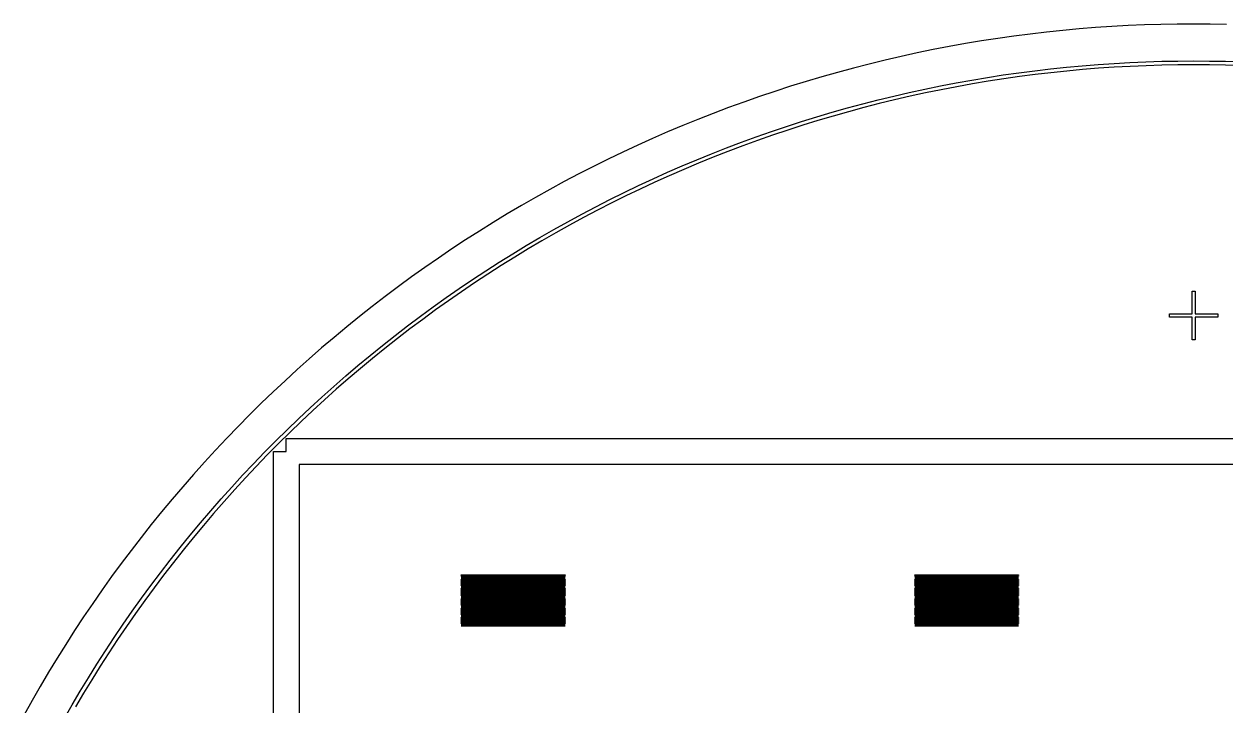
# Model space of a CAD drawing. Extents: x -17 to 84, y -19 to 84.
# Drawn here: x -12.87 to 33.5, y 57.43 to 83.75 of the extents above; entities that cross this region are included whole.
import ezdxf

# ---------------------------------------------------------------- set-up
doc = ezdxf.new("R2010")
doc.units = 0

msp = doc.modelspace()

# ---------------------------------------------------------------- linework, layer by layer
for p, q in [((27.2021, 83.502), (26.5736, 83.4362)), ((27.8315, 83.5601), (27.2021, 83.502)), ((28.4614, 83.6105), (27.8315, 83.5601)), ((29.092, 83.6531), (28.4614, 83.6105)), ((29.723, 83.688), (29.092, 83.6531)), ((30.3544, 83.7151), (29.723, 83.688)), ((30.9861, 83.7345), (30.3544, 83.7151)), ((31.618, 83.7461), (30.9861, 83.7345)), ((32.25, 83.75), (31.618, 83.7461)), ((32.882, 83.7461), (32.25, 83.75)), ((33.5139, 83.7345), (32.882, 83.7461)), ((23.4455, 82.9918), (22.8235, 82.8799)), ((24.0688, 83.096), (23.4455, 82.9918)), ((24.6934, 83.1926), (24.0688, 83.096)), ((25.3191, 83.2815), (24.6934, 83.1926)), ((25.9459, 83.3627), (25.3191, 83.2815)), ((26.5736, 83.4362), (25.9459, 83.3627)), ((21.5838, 82.6333), (20.9663, 82.4987)), ((22.2029, 82.7604), (21.5838, 82.6333)), ((22.8235, 82.8799), (22.2029, 82.7604)), ((19.7365, 82.2066), (19.1244, 82.0493)), ((20.3505, 82.3564), (19.7365, 82.2066)), ((20.9663, 82.4987), (20.3505, 82.3564)), ((26.7306, 82.0199), (27.3418, 82.0839)), ((27.3418, 82.0839), (27.9537, 82.1404)), ((27.9537, 82.1404), (28.5663, 82.1893)), ((28.5663, 82.1893), (29.1794, 82.2308)), ((29.1886, 82.081), (28.5773, 82.0397)), ((29.1794, 82.2308), (29.7929, 82.2647)), ((29.8003, 82.1149), (29.1886, 82.081)), ((29.7929, 82.2647), (30.4069, 82.2911)), ((30.4124, 82.1412), (29.8003, 82.1149)), ((30.4069, 82.2911), (31.0211, 82.3099)), ((31.0248, 82.16), (30.4124, 82.1412)), ((31.0211, 82.3099), (31.6355, 82.3212)), ((31.6373, 82.1712), (31.0248, 82.16)), ((31.6355, 82.3212), (32.25, 82.325)), ((32.25, 82.175), (31.6373, 82.1712)), ((32.25, 82.325), (32.8645, 82.3212)), ((32.8627, 82.1712), (32.25, 82.175)), ((33.4752, 82.16), (32.8627, 82.1712)), ((32.8645, 82.3212), (33.4789, 82.3099)), ((34.0876, 82.1412), (33.4752, 82.16)), ((33.4789, 82.3099), (34.0931, 82.2911)), ((17.9062, 81.7122), (17.3004, 81.5324)), ((18.5143, 81.8845), (17.9062, 81.7122)), ((19.1244, 82.0493), (18.5143, 81.8845)), ((23.6891, 81.5878), (24.2952, 81.6891)), ((24.2952, 81.6891), (24.9025, 81.783)), ((24.9245, 81.6346), (24.319, 81.541)), ((24.9025, 81.783), (25.5109, 81.8694)), ((25.5311, 81.7208), (24.9245, 81.6346)), ((25.5109, 81.8694), (26.1203, 81.9484)), ((26.1387, 81.7995), (25.5311, 81.7208)), ((26.1203, 81.9484), (26.7306, 82.0199)), ((26.7472, 81.8708), (26.1387, 81.7995)), ((27.3565, 81.9346), (26.7472, 81.8708)), ((27.9666, 81.9909), (27.3565, 81.9346)), ((28.5773, 82.0397), (27.9666, 81.9909)), ((16.0954, 81.1507), (15.4965, 80.9488)), ((16.6967, 81.3453), (16.0954, 81.1507)), ((17.3004, 81.5324), (16.6967, 81.3453)), ((21.2785, 81.1083), (21.8789, 81.2392)), ((21.8789, 81.2392), (22.4809, 81.3628)), ((22.5101, 81.2157), (21.91, 81.0925)), ((22.4809, 81.3628), (23.0843, 81.479)), ((23.1117, 81.3315), (22.5101, 81.2157)), ((23.0843, 81.479), (23.6891, 81.5878)), ((23.7147, 81.44), (23.1117, 81.3315)), ((24.319, 81.541), (23.7147, 81.44)), ((14.9002, 80.7395), (14.3064, 80.5229)), ((15.4965, 80.9488), (14.9002, 80.7395)), ((19.4876, 80.6713), (20.0828, 80.8243)), ((20.1192, 80.6788), (19.5258, 80.5263)), ((20.0828, 80.8243), (20.6798, 80.97)), ((20.7144, 80.824), (20.1192, 80.6788)), ((20.6798, 80.97), (21.2785, 81.1083)), ((21.3114, 80.9619), (20.7144, 80.824)), ((21.91, 81.0925), (21.3114, 80.9619)), ((13.7154, 80.2991), (13.1272, 80.0681)), ((14.3064, 80.5229), (13.7154, 80.2991)), ((17.714, 80.1688), (18.3031, 80.3436)), ((18.3031, 80.3436), (18.8944, 80.5111)), ((18.9344, 80.3665), (18.3449, 80.1995)), ((18.8944, 80.5111), (19.4876, 80.6713)), ((19.5258, 80.5263), (18.9344, 80.3665)), ((12.5418, 79.8298), (11.9594, 79.5844)), ((13.1272, 80.0681), (12.5418, 79.8298)), ((15.9601, 79.6013), (16.5424, 79.7976)), ((16.5424, 79.7976), (17.1271, 79.9868)), ((17.1724, 79.8438), (16.5894, 79.6552)), ((17.1271, 79.9868), (17.714, 80.1688)), ((17.7575, 80.0252), (17.1724, 79.8438)), ((18.3449, 80.1995), (17.7575, 80.0252)), ((11.3801, 79.3318), (10.8039, 79.0721)), ((11.9594, 79.5844), (11.3801, 79.3318)), ((14.8029, 79.1872), (15.3802, 79.3978)), ((15.3802, 79.3978), (15.9601, 79.6013)), ((16.0089, 79.4594), (15.4308, 79.2566)), ((16.5894, 79.6552), (16.0089, 79.4594)), ((10.8039, 79.0721), (10.2309, 78.8055)), ((13.6563, 78.7449), (14.2283, 78.9696)), ((14.2822, 78.8297), (13.712, 78.6057)), ((14.2283, 78.9696), (14.8029, 79.1872)), ((14.8552, 79.0466), (14.2822, 78.8297)), ((15.4308, 79.2566), (14.8552, 79.0466)), ((9.66127, 78.5317), (9.09502, 78.2511)), ((10.2309, 78.8055), (9.66127, 78.5317)), ((12.5209, 78.2746), (13.0871, 78.5133)), ((13.1445, 78.3747), (12.58, 78.1367)), ((13.0871, 78.5133), (13.6563, 78.7449)), ((13.712, 78.6057), (13.1445, 78.3747)), ((8.53226, 77.9634), (7.97307, 77.6689)), ((9.09502, 78.2511), (8.53226, 77.9634)), ((11.3973, 77.7766), (11.9576, 78.0291)), ((12.0183, 77.8919), (11.4598, 77.6402)), ((11.9576, 78.0291), (12.5209, 78.2746)), ((12.58, 78.1367), (12.0183, 77.8919)), ((7.97307, 77.6689), (7.41754, 77.3676)), ((10.2863, 77.2511), (10.8402, 77.5173)), ((10.8402, 77.5173), (11.3973, 77.7766)), ((11.4598, 77.6402), (10.9043, 77.3817)), ((6.86575, 77.0595), (6.31778, 76.7446)), ((7.41754, 77.3676), (6.86575, 77.0595)), ((9.18854, 76.6985), (9.73572, 76.9782)), ((9.73572, 76.9782), (10.2863, 77.2511)), ((10.3521, 77.1163), (9.80316, 76.8442)), ((10.9043, 77.3817), (10.3521, 77.1163)), ((6.31778, 76.7446), (5.77371, 76.423)), ((8.64482, 76.4122), (9.18854, 76.6985)), ((9.25761, 76.5654), (8.71553, 76.2799)), ((9.80316, 76.8442), (9.25761, 76.5654)), ((5.23364, 76.0948), (4.69763, 75.7599)), ((5.77371, 76.423), (5.23364, 76.0948)), ((7.56813, 75.8196), (8.10466, 76.1192)), ((8.10466, 76.1192), (8.64482, 76.4122)), ((8.71553, 76.2799), (8.17699, 75.9878)), ((4.69763, 75.7599), (4.16577, 75.4186)), ((7.03532, 75.5134), (7.56813, 75.8196)), ((7.64206, 75.6891), (7.11086, 75.3838)), ((8.17699, 75.9878), (7.64206, 75.6891)), ((4.16577, 75.4186), (3.63814, 75.0707)), ((5.98119, 74.8816), (6.50632, 75.2008)), ((6.50632, 75.2008), (7.03532, 75.5134)), ((7.11086, 75.3838), (6.58342, 75.0721)), ((3.11482, 74.7163), (2.59589, 74.3556)), ((3.63814, 75.0707), (3.11482, 74.7163)), ((5.46001, 74.556), (5.98119, 74.8816)), ((6.05986, 74.7539), (5.54025, 74.4293)), ((6.58342, 75.0721), (6.05986, 74.7539)), ((2.59589, 74.3556), (2.08142, 73.9885)), ((4.42982, 73.8858), (4.94286, 74.2241)), ((4.94286, 74.2241), (5.46001, 74.556)), ((5.54025, 74.4293), (5.02466, 74.0984)), ((2.08142, 73.9885), (1.57149, 73.6152)), ((3.92099, 73.5413), (4.42982, 73.8858)), ((4.51317, 73.7611), (4.00584, 73.4176)), ((5.02466, 74.0984), (4.51317, 73.7611)), ((1.57149, 73.6152), (1.06619, 73.2356)), ((3.41641, 73.1906), (3.92099, 73.5413)), ((4.00584, 73.4176), (3.50278, 73.0679)), ((32.1875, 72.5625), (32.1875, 73.4375)), ((32.1875, 73.4375), (32.3125, 73.4375)), ((32.3125, 73.4375), (32.3125, 72.5625)), ((0.56558, 72.8498), (0.06975, 72.458)), ((1.06619, 73.2356), (0.56558, 72.8498)), ((2.42036, 72.4706), (2.91618, 72.8336)), ((2.91618, 72.8336), (3.41641, 73.1906)), ((3.50278, 73.0679), (3.00404, 72.7121)), ((0.06975, 72.458), (-0.42125, 72.06)), ((1.92905, 72.1015), (2.42036, 72.4706)), ((2.50972, 72.3501), (2.01987, 71.9821)), ((3.00404, 72.7121), (2.50972, 72.3501)), ((31.3125, 72.4375), (31.3125, 72.5625)), ((31.3125, 72.5625), (32.1875, 72.5625)), ((32.1875, 72.4375), (31.3125, 72.4375)), ((32.1875, 71.5625), (32.1875, 72.4375)), ((32.3125, 72.5625), (33.1875, 72.5625)), ((33.1875, 72.4375), (32.3125, 72.4375)), ((32.3125, 72.4375), (32.3125, 71.5625)), ((33.1875, 72.5625), (33.1875, 72.4375)), ((-0.42125, 72.06), (-0.90732, 71.6561)), ((1.44229, 71.7264), (1.92905, 72.1015)), ((2.01987, 71.9821), (1.53458, 71.6082)), ((-0.90732, 71.6561), (-1.3884, 71.2462)), ((0.96018, 71.3454), (1.44229, 71.7264)), ((1.53458, 71.6082), (1.05389, 71.2283)), ((32.3125, 71.5625), (32.1875, 71.5625)), ((-1.3884, 71.2462), (-1.86441, 70.8305)), ((0.01015, 70.5658), (0.48276, 70.9585)), ((0.48276, 70.9585), (0.96018, 71.3454)), ((1.05389, 71.2283), (0.57793, 70.8425)), ((-1.86441, 70.8305), (-2.33528, 70.409)), ((-0.45763, 70.1672), (0.01015, 70.5658)), ((0.57793, 70.8425), (0.10672, 70.451)), ((-2.33528, 70.409), (-2.80095, 69.9817)), ((-0.92047, 69.763), (-0.45763, 70.1672)), ((-0.35965, 70.0536), (-0.82111, 69.6506)), ((0.10672, 70.451), (-0.35965, 70.0536)), ((-3.26134, 69.5487), (-3.71637, 69.1101)), ((-2.80095, 69.9817), (-3.26134, 69.5487)), ((-1.37831, 69.3531), (-0.92047, 69.763)), ((-0.82111, 69.6506), (-1.27757, 69.242)), ((-3.71637, 69.1101), (-4.166, 68.666)), ((-1.83109, 68.9377), (-1.37831, 69.3531)), ((-1.27757, 69.242), (-1.729, 68.8278)), ((-4.166, 68.666), (-4.61014, 68.2164)), ((-2.27873, 68.5167), (-1.83109, 68.9377)), ((-1.729, 68.8278), (-2.17531, 68.408)), ((-4.61014, 68.2164), (-5.04872, 67.7613)), ((-2.72119, 68.0902), (-2.27873, 68.5167)), ((-2.17531, 68.408), (-2.61642, 67.9828)), ((-5.04872, 67.7613), (-5.48169, 67.3009)), ((-3.15837, 67.6584), (-2.72119, 68.0902)), ((-2.61642, 67.9828), (-3.05231, 67.5523)), ((-2.75, 67.25), (-2.75, 67.75)), ((-2.75, 67.75), (67.25, 67.75)), ((-5.48169, 67.3009), (-5.90898, 66.8353)), ((-3.59021, 67.2212), (-3.15837, 67.6584)), ((-3.05231, 67.5523), (-3.48285, 67.1164)), ((-3.25, -2.75), (-3.25, 67.25)), ((-3.25, 67.25), (-2.75, 67.25)), ((-5.90898, 66.8353), (-6.33052, 66.3644)), ((-4.43765, 66.3311), (-4.01666, 66.7787)), ((-4.01666, 66.7787), (-3.59021, 67.2212)), ((-3.48285, 67.1164), (-3.90804, 66.6753)), ((-6.33052, 66.3644), (-6.74625, 65.8884)), ((-4.85312, 65.8783), (-4.43765, 66.3311)), ((-3.90804, 66.6753), (-4.32776, 66.229)), ((66.75, 66.75), (-2.25, 66.75)), ((-2.25, 66.75), (-2.25, -2.25)), ((-6.74625, 65.8884), (-7.15611, 65.4073)), ((-5.263, 65.4205), (-4.85312, 65.8783)), ((-4.32776, 66.229), (-4.74197, 65.7776)), ((-7.15611, 65.4073), (-7.56003, 64.9212)), ((-5.66722, 64.9576), (-5.263, 65.4205)), ((-4.74197, 65.7776), (-5.15063, 65.3211)), ((-7.56003, 64.9212), (-7.95796, 64.4303)), ((-6.06575, 64.4899), (-5.66722, 64.9576)), ((-5.15063, 65.3211), (-5.55365, 64.8596)), ((-6.4585, 64.0172), (-6.06575, 64.4899)), ((-5.55365, 64.8596), (-5.95097, 64.3933)), ((-7.95796, 64.4303), (-8.34984, 63.9344)), ((-6.84541, 63.5398), (-6.4585, 64.0172)), ((-5.95097, 64.3933), (-6.34254, 63.9221)), ((-8.34984, 63.9344), (-8.7356, 63.4338)), ((-7.22644, 63.0577), (-6.84541, 63.5398)), ((-6.34254, 63.9221), (-6.7283, 63.4461)), ((-8.7356, 63.4338), (-9.11519, 62.9285)), ((-7.60153, 62.571), (-7.22644, 63.0577)), ((-6.7283, 63.4461), (-7.10818, 62.9654)), ((-9.11519, 62.9285), (-9.48854, 62.4186)), ((-7.10818, 62.9654), (-7.48215, 62.4801)), ((-9.48854, 62.4186), (-9.85561, 61.9041)), ((-7.97061, 62.0796), (-7.60153, 62.571)), ((-7.48215, 62.4801), (-7.85013, 61.9903)), ((4, 62.475), (4, 62.485)), ((4, 62.485), (8, 62.485)), ((8, 62.475), (4, 62.475)), ((4, 62.435), (4, 62.445)), ((4, 62.445), (8, 62.445)), ((8, 62.435), (4, 62.435)), ((4, 62.395), (4, 62.405)), ((4, 62.405), (8, 62.405)), ((8, 62.395), (4, 62.395)), ((4, 62.355), (4, 62.365)), ((4, 62.365), (8, 62.365)), ((8, 62.355), (4, 62.355)), ((4, 62.315), (4, 62.325)), ((4, 62.325), (8, 62.325)), ((8, 62.315), (4, 62.315)), ((4, 62.275), (4, 62.285)), ((4, 62.285), (8, 62.285)), ((8, 62.275), (4, 62.275)), ((4, 62.235), (4, 62.245)), ((4, 62.245), (8, 62.245)), ((8, 62.235), (4, 62.235)), ((4, 62.195), (4, 62.205)), ((4, 62.205), (8, 62.205)), ((8, 62.195), (4, 62.195)), ((4, 62.155), (4, 62.165)), ((4, 62.165), (8, 62.165)), ((8, 62.155), (4, 62.155)), ((8, 62.485), (8, 62.475)), ((8, 62.445), (8, 62.435)), ((8, 62.405), (8, 62.395)), ((8, 62.365), (8, 62.355)), ((8, 62.325), (8, 62.315)), ((8, 62.285), (8, 62.275)), ((8, 62.245), (8, 62.235)), ((8, 62.205), (8, 62.195)), ((8, 62.165), (8, 62.155)), ((21.5, 62.475), (21.5, 62.485)), ((21.5, 62.485), (25.5, 62.485)), ((25.5, 62.475), (21.5, 62.475)), ((21.5, 62.435), (21.5, 62.445)), ((21.5, 62.445), (25.5, 62.445)), ((25.5, 62.435), (21.5, 62.435)), ((21.5, 62.395), (21.5, 62.405)), ((21.5, 62.405), (25.5, 62.405)), ((25.5, 62.395), (21.5, 62.395)), ((21.5, 62.355), (21.5, 62.365)), ((21.5, 62.365), (25.5, 62.365)), ((25.5, 62.355), (21.5, 62.355)), ((21.5, 62.315), (21.5, 62.325)), ((21.5, 62.325), (25.5, 62.325)), ((25.5, 62.315), (21.5, 62.315)), ((21.5, 62.275), (21.5, 62.285)), ((21.5, 62.285), (25.5, 62.285)), ((25.5, 62.275), (21.5, 62.275)), ((21.5, 62.235), (21.5, 62.245)), ((21.5, 62.245), (25.5, 62.245)), ((25.5, 62.235), (21.5, 62.235)), ((21.5, 62.195), (21.5, 62.205)), ((21.5, 62.205), (25.5, 62.205)), ((25.5, 62.195), (21.5, 62.195)), ((21.5, 62.155), (21.5, 62.165)), ((21.5, 62.165), (25.5, 62.165)), ((25.5, 62.155), (21.5, 62.155)), ((25.5, 62.485), (25.5, 62.475)), ((25.5, 62.445), (25.5, 62.435)), ((25.5, 62.405), (25.5, 62.395)), ((25.5, 62.365), (25.5, 62.355)), ((25.5, 62.325), (25.5, 62.315)), ((25.5, 62.285), (25.5, 62.275)), ((25.5, 62.245), (25.5, 62.235)), ((25.5, 62.205), (25.5, 62.195)), ((25.5, 62.165), (25.5, 62.155)), ((-9.85561, 61.9041), (-10.2163, 61.3852)), ((-8.33363, 61.5838), (-7.97061, 62.0796)), ((-7.85013, 61.9903), (-8.21207, 61.496)), ((4, 62.115), (4, 62.125)), ((4, 62.125), (8, 62.125)), ((8, 62.115), (4, 62.115)), ((4, 62.075), (4, 62.085)), ((4, 62.085), (8, 62.085)), ((8, 62.075), (4, 62.075)), ((4, 62.035), (4, 62.045)), ((4, 62.045), (8, 62.045)), ((8, 62.035), (4, 62.035)), ((4, 61.995), (4, 62.005)), ((4, 62.005), (8, 62.005)), ((8, 61.995), (4, 61.995)), ((4, 61.955), (4, 61.965)), ((4, 61.965), (8, 61.965)), ((8, 61.955), (4, 61.955)), ((4, 61.915), (4, 61.925)), ((4, 61.925), (8, 61.925)), ((8, 61.915), (4, 61.915)), ((4, 61.875), (4, 61.885)), ((4, 61.885), (8, 61.885)), ((8, 61.875), (4, 61.875)), ((4, 61.835), (4, 61.845)), ((4, 61.845), (8, 61.845)), ((8, 61.835), (4, 61.835)), ((4, 61.795), (4, 61.805)), ((4, 61.805), (8, 61.805)), ((8, 61.795), (4, 61.795)), ((4, 61.755), (4, 61.765)), ((4, 61.765), (8, 61.765)), ((8, 61.755), (4, 61.755)), ((4, 61.715), (4, 61.725)), ((4, 61.725), (8, 61.725)), ((8, 61.715), (4, 61.715)), ((4, 61.675), (4, 61.685)), ((4, 61.685), (8, 61.685)), ((8, 61.675), (4, 61.675)), ((8, 62.125), (8, 62.115)), ((8, 62.085), (8, 62.075)), ((8, 62.045), (8, 62.035)), ((8, 62.005), (8, 61.995)), ((8, 61.965), (8, 61.955)), ((8, 61.925), (8, 61.915)), ((8, 61.885), (8, 61.875)), ((8, 61.845), (8, 61.835)), ((8, 61.805), (8, 61.795)), ((8, 61.765), (8, 61.755)), ((8, 61.725), (8, 61.715)), ((8, 61.685), (8, 61.675)), ((21.5, 62.115), (21.5, 62.125)), ((21.5, 62.125), (25.5, 62.125)), ((25.5, 62.115), (21.5, 62.115)), ((21.5, 62.075), (21.5, 62.085)), ((21.5, 62.085), (25.5, 62.085)), ((25.5, 62.075), (21.5, 62.075)), ((21.5, 62.035), (21.5, 62.045)), ((21.5, 62.045), (25.5, 62.045)), ((25.5, 62.035), (21.5, 62.035)), ((21.5, 61.995), (21.5, 62.005)), ((21.5, 62.005), (25.5, 62.005)), ((25.5, 61.995), (21.5, 61.995)), ((21.5, 61.955), (21.5, 61.965)), ((21.5, 61.965), (25.5, 61.965)), ((25.5, 61.955), (21.5, 61.955)), ((21.5, 61.915), (21.5, 61.925)), ((21.5, 61.925), (25.5, 61.925)), ((25.5, 61.915), (21.5, 61.915)), ((21.5, 61.875), (21.5, 61.885)), ((21.5, 61.885), (25.5, 61.885)), ((25.5, 61.875), (21.5, 61.875)), ((21.5, 61.835), (21.5, 61.845)), ((21.5, 61.845), (25.5, 61.845)), ((25.5, 61.835), (21.5, 61.835)), ((21.5, 61.795), (21.5, 61.805)), ((21.5, 61.805), (25.5, 61.805)), ((25.5, 61.795), (21.5, 61.795)), ((21.5, 61.755), (21.5, 61.765)), ((21.5, 61.765), (25.5, 61.765)), ((25.5, 61.755), (21.5, 61.755)), ((21.5, 61.715), (21.5, 61.725)), ((21.5, 61.725), (25.5, 61.725)), ((25.5, 61.715), (21.5, 61.715)), ((21.5, 61.675), (21.5, 61.685)), ((21.5, 61.685), (25.5, 61.685)), ((25.5, 61.675), (21.5, 61.675)), ((25.5, 62.125), (25.5, 62.115)), ((25.5, 62.085), (25.5, 62.075)), ((25.5, 62.045), (25.5, 62.035)), ((25.5, 62.005), (25.5, 61.995)), ((25.5, 61.965), (25.5, 61.955)), ((25.5, 61.925), (25.5, 61.915)), ((25.5, 61.885), (25.5, 61.875)), ((25.5, 61.845), (25.5, 61.835)), ((25.5, 61.805), (25.5, 61.795)), ((25.5, 61.765), (25.5, 61.755)), ((25.5, 61.725), (25.5, 61.715)), ((25.5, 61.685), (25.5, 61.675)), ((-10.2163, 61.3852), (-10.5707, 60.8619)), ((-8.69055, 61.0836), (-8.33363, 61.5838)), ((-8.21207, 61.496), (-8.56792, 60.9972)), ((4, 61.635), (4, 61.645)), ((4, 61.645), (8, 61.645)), ((8, 61.635), (4, 61.635)), ((4, 61.595), (4, 61.605)), ((4, 61.605), (8, 61.605)), ((8, 61.595), (4, 61.595)), ((4, 61.555), (4, 61.565)), ((4, 61.565), (8, 61.565)), ((8, 61.555), (4, 61.555)), ((4, 61.515), (4, 61.525)), ((4, 61.525), (8, 61.525)), ((8, 61.515), (4, 61.515)), ((4, 61.475), (4, 61.485)), ((4, 61.485), (8, 61.485)), ((8, 61.475), (4, 61.475)), ((4, 61.435), (4, 61.445)), ((4, 61.445), (8, 61.445)), ((8, 61.435), (4, 61.435)), ((4, 61.395), (4, 61.405)), ((4, 61.405), (8, 61.405)), ((8, 61.395), (4, 61.395)), ((4, 61.355), (4, 61.365)), ((4, 61.365), (8, 61.365)), ((8, 61.355), (4, 61.355)), ((4, 61.315), (4, 61.325)), ((4, 61.325), (8, 61.325)), ((8, 61.315), (4, 61.315)), ((4, 61.275), (4, 61.285)), ((4, 61.285), (8, 61.285)), ((8, 61.275), (4, 61.275)), ((4, 61.235), (4, 61.245)), ((4, 61.245), (8, 61.245)), ((8, 61.235), (4, 61.235)), ((4, 61.195), (4, 61.205)), ((4, 61.205), (8, 61.205)), ((8, 61.645), (8, 61.635)), ((8, 61.605), (8, 61.595)), ((8, 61.565), (8, 61.555)), ((8, 61.525), (8, 61.515)), ((8, 61.485), (8, 61.475)), ((8, 61.445), (8, 61.435)), ((8, 61.405), (8, 61.395)), ((8, 61.365), (8, 61.355)), ((8, 61.325), (8, 61.315)), ((8, 61.285), (8, 61.275)), ((8, 61.245), (8, 61.235)), ((8, 61.205), (8, 61.195)), ((21.5, 61.635), (21.5, 61.645)), ((21.5, 61.645), (25.5, 61.645)), ((25.5, 61.635), (21.5, 61.635)), ((21.5, 61.595), (21.5, 61.605)), ((21.5, 61.605), (25.5, 61.605)), ((25.5, 61.595), (21.5, 61.595)), ((21.5, 61.555), (21.5, 61.565)), ((21.5, 61.565), (25.5, 61.565)), ((25.5, 61.555), (21.5, 61.555)), ((21.5, 61.515), (21.5, 61.525)), ((21.5, 61.525), (25.5, 61.525)), ((25.5, 61.515), (21.5, 61.515)), ((21.5, 61.475), (21.5, 61.485)), ((21.5, 61.485), (25.5, 61.485)), ((25.5, 61.475), (21.5, 61.475)), ((21.5, 61.435), (21.5, 61.445)), ((21.5, 61.445), (25.5, 61.445)), ((25.5, 61.435), (21.5, 61.435)), ((21.5, 61.395), (21.5, 61.405)), ((21.5, 61.405), (25.5, 61.405)), ((25.5, 61.395), (21.5, 61.395)), ((21.5, 61.355), (21.5, 61.365)), ((21.5, 61.365), (25.5, 61.365)), ((25.5, 61.355), (21.5, 61.355)), ((21.5, 61.315), (21.5, 61.325)), ((21.5, 61.325), (25.5, 61.325)), ((25.5, 61.315), (21.5, 61.315)), ((21.5, 61.275), (21.5, 61.285)), ((21.5, 61.285), (25.5, 61.285)), ((25.5, 61.275), (21.5, 61.275)), ((21.5, 61.235), (21.5, 61.245)), ((21.5, 61.245), (25.5, 61.245)), ((25.5, 61.235), (21.5, 61.235)), ((21.5, 61.195), (21.5, 61.205)), ((21.5, 61.205), (25.5, 61.205)), ((25.5, 61.645), (25.5, 61.635)), ((25.5, 61.605), (25.5, 61.595)), ((25.5, 61.565), (25.5, 61.555)), ((25.5, 61.525), (25.5, 61.515)), ((25.5, 61.485), (25.5, 61.475)), ((25.5, 61.445), (25.5, 61.435)), ((25.5, 61.405), (25.5, 61.395)), ((25.5, 61.365), (25.5, 61.355)), ((25.5, 61.325), (25.5, 61.315)), ((25.5, 61.285), (25.5, 61.275)), ((25.5, 61.245), (25.5, 61.235)), ((25.5, 61.205), (25.5, 61.195)), ((-10.5707, 60.8619), (-10.9186, 60.3342)), ((-9.04131, 60.579), (-8.69055, 61.0836)), ((-8.56792, 60.9972), (-8.91762, 60.4942)), ((8, 61.195), (4, 61.195)), ((4, 61.155), (4, 61.165)), ((4, 61.165), (8, 61.165)), ((8, 61.155), (4, 61.155)), ((4, 61.115), (4, 61.125)), ((4, 61.125), (8, 61.125)), ((8, 61.115), (4, 61.115)), ((4, 61.075), (4, 61.085)), ((4, 61.085), (8, 61.085)), ((8, 61.075), (4, 61.075)), ((4, 61.035), (4, 61.045)), ((4, 61.045), (8, 61.045)), ((8, 61.035), (4, 61.035)), ((4, 60.995), (4, 61.005)), ((4, 61.005), (8, 61.005)), ((8, 60.995), (4, 60.995)), ((4, 60.955), (4, 60.965)), ((4, 60.965), (8, 60.965)), ((8, 60.955), (4, 60.955)), ((4, 60.915), (4, 60.925)), ((4, 60.925), (8, 60.925)), ((8, 60.915), (4, 60.915)), ((4, 60.875), (4, 60.885)), ((4, 60.885), (8, 60.885)), ((8, 60.875), (4, 60.875)), ((4, 60.835), (4, 60.845)), ((4, 60.845), (8, 60.845)), ((8, 60.835), (4, 60.835)), ((4, 60.795), (4, 60.805)), ((4, 60.805), (8, 60.805)), ((8, 60.795), (4, 60.795)), ((4, 60.755), (4, 60.765)), ((4, 60.765), (8, 60.765)), ((8, 60.755), (4, 60.755)), ((8, 61.165), (8, 61.155)), ((8, 61.125), (8, 61.115)), ((8, 61.085), (8, 61.075)), ((8, 61.045), (8, 61.035)), ((8, 61.005), (8, 60.995)), ((8, 60.965), (8, 60.955)), ((8, 60.925), (8, 60.915)), ((8, 60.885), (8, 60.875)), ((8, 60.845), (8, 60.835)), ((8, 60.805), (8, 60.795)), ((8, 60.765), (8, 60.755)), ((25.5, 61.195), (21.5, 61.195)), ((21.5, 61.155), (21.5, 61.165)), ((21.5, 61.165), (25.5, 61.165)), ((25.5, 61.155), (21.5, 61.155)), ((21.5, 61.115), (21.5, 61.125)), ((21.5, 61.125), (25.5, 61.125)), ((25.5, 61.115), (21.5, 61.115)), ((21.5, 61.075), (21.5, 61.085)), ((21.5, 61.085), (25.5, 61.085)), ((25.5, 61.075), (21.5, 61.075)), ((21.5, 61.035), (21.5, 61.045)), ((21.5, 61.045), (25.5, 61.045)), ((25.5, 61.035), (21.5, 61.035)), ((21.5, 60.995), (21.5, 61.005)), ((21.5, 61.005), (25.5, 61.005)), ((25.5, 60.995), (21.5, 60.995)), ((21.5, 60.955), (21.5, 60.965)), ((21.5, 60.965), (25.5, 60.965)), ((25.5, 60.955), (21.5, 60.955)), ((21.5, 60.915), (21.5, 60.925)), ((21.5, 60.925), (25.5, 60.925)), ((25.5, 60.915), (21.5, 60.915)), ((21.5, 60.875), (21.5, 60.885)), ((21.5, 60.885), (25.5, 60.885)), ((25.5, 60.875), (21.5, 60.875)), ((21.5, 60.835), (21.5, 60.845)), ((21.5, 60.845), (25.5, 60.845)), ((25.5, 60.835), (21.5, 60.835)), ((21.5, 60.795), (21.5, 60.805)), ((21.5, 60.805), (25.5, 60.805)), ((25.5, 60.795), (21.5, 60.795)), ((21.5, 60.755), (21.5, 60.765)), ((21.5, 60.765), (25.5, 60.765)), ((25.5, 60.755), (21.5, 60.755)), ((25.5, 61.165), (25.5, 61.155)), ((25.5, 61.125), (25.5, 61.115)), ((25.5, 61.085), (25.5, 61.075)), ((25.5, 61.045), (25.5, 61.035)), ((25.5, 61.005), (25.5, 60.995)), ((25.5, 60.965), (25.5, 60.955)), ((25.5, 60.925), (25.5, 60.915)), ((25.5, 60.885), (25.5, 60.875)), ((25.5, 60.845), (25.5, 60.835)), ((25.5, 60.805), (25.5, 60.795)), ((25.5, 60.765), (25.5, 60.755)), ((-10.9186, 60.3342), (-11.2599, 59.8024)), ((-9.38583, 60.0702), (-9.04131, 60.579)), ((-8.91762, 60.4942), (-9.26111, 59.9868)), ((4, 60.715), (4, 60.725)), ((4, 60.725), (8, 60.725)), ((8, 60.715), (4, 60.715)), ((4, 60.675), (4, 60.685)), ((4, 60.685), (8, 60.685)), ((8, 60.675), (4, 60.675)), ((4, 60.635), (4, 60.645)), ((4, 60.645), (8, 60.645)), ((8, 60.635), (4, 60.635)), ((4, 60.595), (4, 60.605)), ((4, 60.605), (8, 60.605)), ((8, 60.595), (4, 60.595)), ((4, 60.555), (4, 60.565)), ((4, 60.565), (8, 60.565)), ((8, 60.555), (4, 60.555)), ((4, 60.515), (4, 60.525)), ((4, 60.525), (8, 60.525)), ((8, 60.515), (4, 60.515)), ((8, 60.725), (8, 60.715)), ((8, 60.685), (8, 60.675)), ((8, 60.645), (8, 60.635)), ((8, 60.605), (8, 60.595)), ((8, 60.565), (8, 60.555)), ((8, 60.525), (8, 60.515)), ((21.5, 60.715), (21.5, 60.725)), ((21.5, 60.725), (25.5, 60.725)), ((25.5, 60.715), (21.5, 60.715)), ((21.5, 60.675), (21.5, 60.685)), ((21.5, 60.685), (25.5, 60.685)), ((25.5, 60.675), (21.5, 60.675)), ((21.5, 60.635), (21.5, 60.645)), ((21.5, 60.645), (25.5, 60.645)), ((25.5, 60.635), (21.5, 60.635)), ((21.5, 60.595), (21.5, 60.605)), ((21.5, 60.605), (25.5, 60.605)), ((25.5, 60.595), (21.5, 60.595)), ((21.5, 60.555), (21.5, 60.565)), ((21.5, 60.565), (25.5, 60.565)), ((25.5, 60.555), (21.5, 60.555)), ((21.5, 60.515), (21.5, 60.525)), ((21.5, 60.525), (25.5, 60.525)), ((25.5, 60.515), (21.5, 60.515)), ((25.5, 60.725), (25.5, 60.715)), ((25.5, 60.685), (25.5, 60.675)), ((25.5, 60.645), (25.5, 60.635)), ((25.5, 60.605), (25.5, 60.595)), ((25.5, 60.565), (25.5, 60.555)), ((25.5, 60.525), (25.5, 60.515)), ((-9.72409, 59.5571), (-9.38583, 60.0702)), ((-9.26111, 59.9868), (-9.59836, 59.4753)), ((-11.2599, 59.8024), (-11.5948, 59.2664)), ((-10.056, 59.04), (-9.72409, 59.5571)), ((-9.59836, 59.4753), (-9.92931, 58.9597)), ((-11.5948, 59.2664), (-11.923, 58.7263)), ((-10.3816, 58.5188), (-10.056, 59.04)), ((-9.92931, 58.9597), (-10.2539, 58.4401)), ((-11.923, 58.7263), (-12.2446, 58.1822)), ((-10.7008, 57.9937), (-10.3816, 58.5188)), ((-10.2539, 58.4401), (-10.5721, 57.9166)), ((-12.2446, 58.1822), (-12.5595, 57.6342)), ((-11.0134, 57.4647), (-10.7008, 57.9937)), ((-12.5595, 57.6342), (-12.8676, 57.0825)), ((-10.5721, 57.9166), (-10.8838, 57.3891)), ((-11.3196, 56.9319), (-11.0134, 57.4647))]:
    msp.add_line(p, q)

doc.saveas('drawing.dxf')
